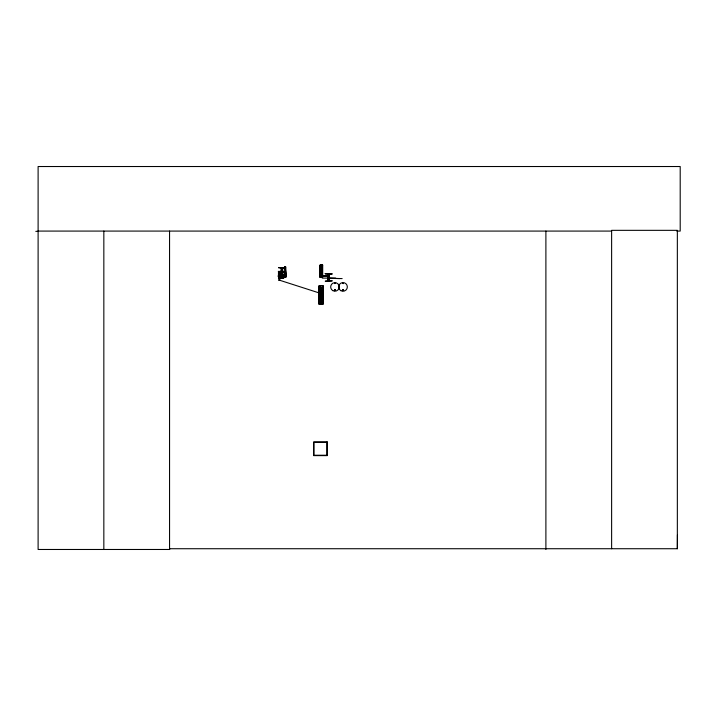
<?xml version="1.0" encoding="UTF-8"?>
<svg xmlns="http://www.w3.org/2000/svg" width="716" height="716" viewBox="0 0 716 716"><rect width="100%" height="100%" fill="white"/><g stroke="black" fill="none" stroke-linecap="round" stroke-linejoin="round"><path stroke-width="1.07" d="M676.853 231.08L680.2 231.08L680.2 166.524L38.109 166.524L38.109 549.476L169.656 549.476L169.567 548.725L677.345 548.725L677.443 534.879M278.587 272.715L278.649 271.695M278.363 275.705L280.681 274.389L282.963 274.353L280.645 274.353L278.363 275.642C277.047 277.942 284.234 279.455 278.435 276.904L278.497 271.382M278.435 276.976C280.099 277.683 280.001 269.744 278.452 271.722M284.592 276.985L284.655 271.624L284.601 272.707M285.299 271.937L285.29 272.653M285.147 271.624L285.174 276.886C283.634 276.636 286.302 277.137 285.174 275.696M334.569 283.366L335.267 283.178L334.703 283.608M334.479 290.114C335.706 288.575 335.16 291.788 334.551 290.007M342.66 283.267L343.286 283.634L342.785 283.124M343.492 290.114C342.266 291.519 342.812 288.727 343.42 290.007M343.644 290.114C341.747 292.271 343.009 287.599 343.599 290.445M282.704 272.17L282.704 271.409M321.296 304.058L320.884 303.307M335.518 290.445C335.133 287.671 333.441 292.012 335.544 290.275M280.538 271.454L281.227 271.928M282.632 271.552L283.321 271.552M283.187 272.17L283.187 271.48M328.358 277.146L328.957 277.101L328.904 277.772M321.296 303.324L320.786 303.262M279.267 271.624L279.061 272.411L285.29 272.438M285.254 271.641L278.336 271.624M278.524 271.722L284.538 271.722M284.601 272.653L278.515 272.653L279.133 272.438M280.609 271.31L280.609 272.071M282.927 274.38L285.245 275.687L285.245 276.967L282.963 278.247L280.645 278.184M278.864 279.849C277.378 280.824 281.639 280.314 279.509 279.795M283.232 272.08L282.632 272.026M321.484 276.761L321.305 277.262M284.798 266.531L285.648 267.05L284.798 266.531L284.959 269.708M286.114 273.691L285.344 273.736L285.353 274.765L285.577 276.868L286.355 276.824L286.114 273.691L286.132 274.72L285.353 274.765L285.245 273.745M285.183 273.154L285.362 275.481L286.14 275.436L286.355 276.824M285.362 275.481L285.38 276.51L286.158 276.465M278.649 273.512L278.613 271.883L279.661 271.847L279.696 273.485L278.649 273.44L279.696 273.485M35.8 231.349L38.109 231.34M38.109 231.08L611.625 231.08M320.204 266.316L322.486 266.316M320.204 267.149L322.486 267.149M285.317 267.981L278.479 267.695L285.317 268.07M320.204 268.402L322.486 268.402M320.195 269.52L322.477 269.52M320.195 270.773L322.477 270.773M278.515 271.382L285.281 271.382M285.236 271.695L278.649 271.659M325.252 273.619L332.09 273.968L325.252 273.584M325.252 273.87L332.09 273.915M280.43 274.935L278.479 274.917L280.43 275.293M283.366 274.917L285.317 274.917L283.366 275.293M278.479 275.007L280.43 275.007M283.366 275.007L285.317 275.007M278.479 275.266L280.43 275.266M283.366 275.266L285.317 275.266M321.994 275.669L327.695 276.063L320.204 276.152M327.695 275.776L329.387 275.776M327.695 275.964L329.387 275.964M319.819 276.6L322.862 276.51M278.47 276.886L279.088 276.886M328.286 277.011L329.047 277.146M328.286 277.289L329.047 277.289M328.286 277.486L329.047 277.486M328.286 277.772L329.047 277.772M322.263 278.112L335.67 278.112M328.465 278.336L339.679 278.578M332.09 280.905L325.252 281.191L332.09 280.806M319.345 287.644L322.764 287.644M319.345 288.897L322.764 288.897M319.345 290.777L322.764 290.777M319.345 292.45L322.764 292.45M319.345 294.33L322.764 294.33M319.345 302.394L322.764 302.394M318.772 302.931L323.337 302.931M318.772 303.074L323.337 303.074M279.929 280.332L322.8 294.097M280.681 278.157L279.553 275.946L281.057 275.177L284.037 275.937L282.963 278.247L285.245 276.967M286.132 274.72L285.863 271.785M286.14 275.436L286.015 273.7M285.944 273.557L285.675 269.538M285.138 272.51L285.165 273.601M285.084 271.829L285.111 272.85M285.04 271.131L285.049 272.062M285.72 270.371L285.774 271.194M284.995 271.239L284.861 268.769M285.639 268.724L285.729 269.663M285.612 267.936L285.702 268.965M285.586 267.193L285.675 268.294M284.896 268.339L284.87 267.095M285.577 266.531L285.657 267.659M677.345 548.725L677.345 230.337L611.625 230.337L611.625 548.725M545.896 231.08L545.896 549.476M342.15 278.587L328.465 278.273M329.432 273.968L329.396 280.806M329.047 273.968L329.047 280.806M327.91 273.968L327.937 280.806M322.504 265.045L322.486 277.405M322.585 285.747L322.504 304.282M322.316 265.045L322.307 277.405M322.37 287.921L322.352 302.098L322.29 287.921M322.164 265.045L322.218 277.405M322.012 265.045L322.057 277.405M322.102 285.747L322.066 304.282M321.914 265.045L321.869 277.405M321.69 277.405L320.992 277.405M321.582 304.282L320.535 304.282M320.822 265.054L320.813 277.423M320.768 265.054L320.67 277.423L320.643 265.054M320.482 265.054L320.464 277.423M320.329 265.054L320.222 277.423L320.204 265.054M320.267 287.939L320.285 302.116M320.204 287.939L320.204 302.116M320.043 285.765L319.98 304.291M319.766 287.939L319.828 302.116M319.622 304.291L319.622 285.765L319.533 304.291M319.381 285.765L319.345 304.291M319.166 285.765L319.166 304.291M282.659 268.07L282.659 274.917M282.328 268.07L282.373 274.917M282.274 268.07L282.292 274.917M281.173 268.07L281.137 274.917M169.558 231.08L169.558 549.476M103.838 231.08L103.838 549.476M320.849 270.013C321.475 271.946 322.343 268.67 320.849 270.013M320.32 293.193C321.251 296.093 322.576 291.144 320.32 293.193M278.452 278.658L280.135 278.694L278.452 278.658M280.054 275.463L281.316 276.457L280.117 277.423L281.728 276.645L283.321 277.378L282.104 276.457L283.366 275.481L281.701 276.269L280.054 275.463M282.927 276.895L282.167 278.05L281.424 277.987L280.69 276.34L282.167 275.839L282.927 276.895M322.665 265.045L320.025 265.054L320.025 277.423L322.665 277.405L322.665 265.045M323.032 285.747L319.076 285.765L319.076 304.291L323.032 304.282L322.952 285.747M327.275 441.933L313.581 441.933L313.581 455.618L327.275 455.618L327.275 441.933M326.89 442.318L313.966 442.318L313.966 455.242L326.89 455.242L326.89 442.318M328.286 280.806L328.277 273.968L328.241 280.806M322.764 304.282L322.764 285.747L322.728 304.282M321.851 302.098L321.914 287.921L321.833 302.098M281.513 274.917L281.504 268.07L281.424 274.917M340.861 290.669A4.332 4.332 0 0 0 347.35 286.919A4.332 4.332 0 0 0 340.861 283.169A4.332 4.332 0 0 0 340.861 290.669M332.806 290.624A4.278 4.278 0 0 0 339.223 286.919A4.278 4.278 0 0 0 332.806 283.214A4.278 4.278 0 0 0 332.806 290.624"/></g></svg>
